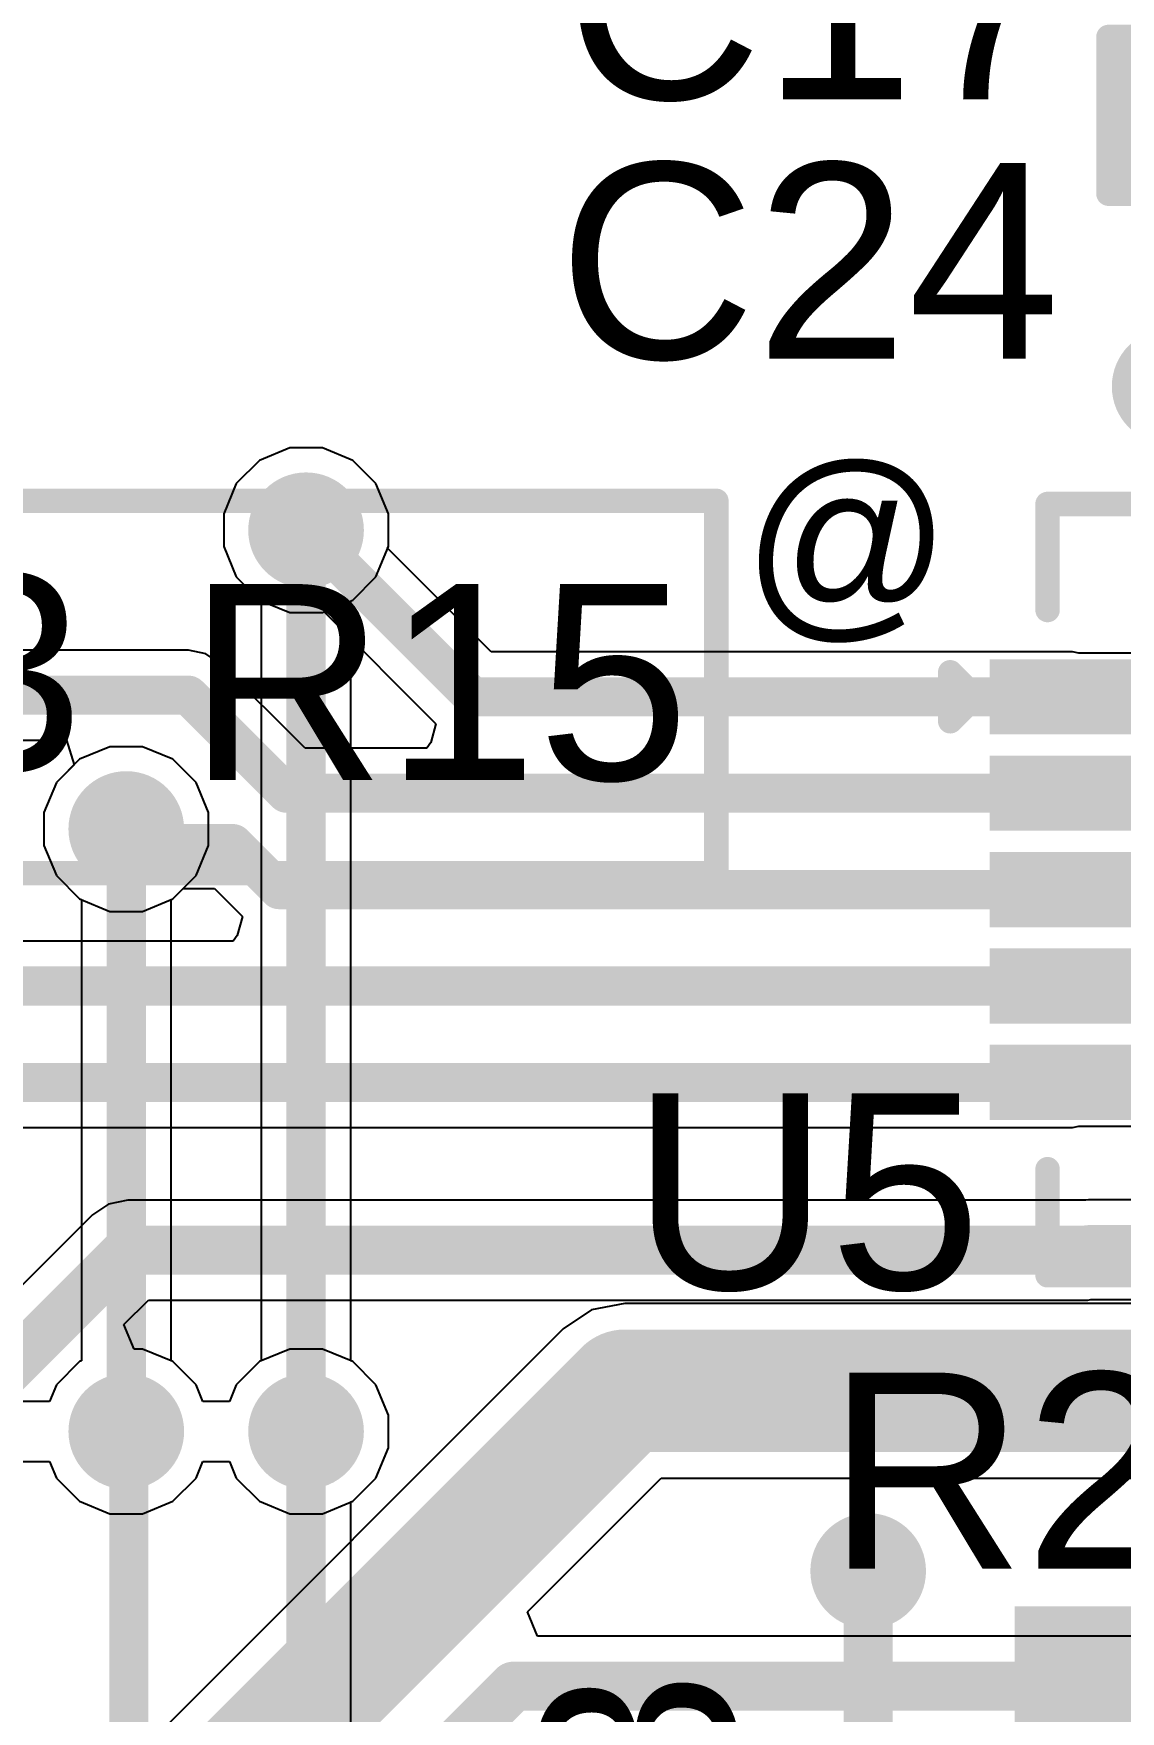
# Model space of a CAD drawing. Header units: millimetres. Extents: x -4.8 to 36.7, y -5.3 to 57.6.
# Drawn here: x 15.48 to 21.12, y 40.79 to 49.49 of the extents above; entities that cross this region are included whole.
import ezdxf

# ---------------------------------------------------------------- set-up
doc = ezdxf.new("R2010")
doc.units = ezdxf.units.MM
for name, color, linetype in [('BottomLayer', 5, 'Continuous'), ('BottomSolder', 6, 'Continuous'), ('PadHoleLayer', 156, 'Continuous'), ('TopLayer', 1, 'Continuous'), ('TopOverlay', 2, 'Continuous'), ('TopPaste', 8, 'Continuous'), ('TopSolder', 216, 'Continuous'), ('ViaHoleLayer', 16, 'Continuous')]:
    doc.layers.add(name, color=color, linetype=linetype)
doc.styles.add('Arial', font='', dxfattribs={"height": 0.2})
doc.styles.get('Arial').set_extended_font_data('Arial')

# ---------------------------------------------------------------- blocks, each defined once
blk = doc.blocks.new('20_QFN__4_4__EP_V___1')
at = {"layer": 'BottomLayer'}
h = blk.add_hatch(color=5, dxfattribs=at)
edge = h.paths.add_edge_path()
edge.add_arc((0, 0.95), 0.2, 0, 360)
h = blk.add_hatch(color=5, dxfattribs=at)
edge = h.paths.add_edge_path()
edge.add_arc((-0.95, 0), 0.2, 0, 360)
h = blk.add_hatch(color=5, dxfattribs=at)
edge = h.paths.add_edge_path()
edge.add_arc((0, 0), 0.2, 0, 360)
h = blk.add_hatch(color=5, dxfattribs=at)
edge = h.paths.add_edge_path()
edge.add_arc((0.95, 0), 0.2, 0, 360)
h = blk.add_hatch(color=5, dxfattribs=at)
edge = h.paths.add_edge_path()
edge.add_arc((0, -0.95), 0.2, 0, 360)
at = {"layer": 'BottomSolder'}
h = blk.add_hatch(color=6, dxfattribs=at)
edge = h.paths.add_edge_path()
edge.add_arc((0, 0.95), 0.3016, 0, 360)
h = blk.add_hatch(color=6, dxfattribs=at)
edge = h.paths.add_edge_path()
edge.add_arc((-0.95, 0), 0.3016, 0, 360)
h = blk.add_hatch(color=6, dxfattribs=at)
edge = h.paths.add_edge_path()
edge.add_arc((0, 0), 0.3016, 0, 360)
h = blk.add_hatch(color=6, dxfattribs=at)
edge = h.paths.add_edge_path()
edge.add_arc((0.95, 0), 0.3016, 0, 360)
h = blk.add_hatch(color=6, dxfattribs=at)
edge = h.paths.add_edge_path()
edge.add_arc((0, -0.95), 0.3016, 0, 360)
at = {"layer": 'PadHoleLayer'}
h = blk.add_hatch(color=156, dxfattribs=at)
edge = h.paths.add_edge_path()
edge.add_arc((0, 0.95), 0.1, 0, 360)
h = blk.add_hatch(color=156, dxfattribs=at)
edge = h.paths.add_edge_path()
edge.add_arc((-0.95, 0), 0.1, 0, 360)
h = blk.add_hatch(color=156, dxfattribs=at)
edge = h.paths.add_edge_path()
edge.add_arc((0, 0), 0.1, 0, 360)
h = blk.add_hatch(color=156, dxfattribs=at)
edge = h.paths.add_edge_path()
edge.add_arc((0.95, 0), 0.1, 0, 360)
h = blk.add_hatch(color=156, dxfattribs=at)
edge = h.paths.add_edge_path()
edge.add_arc((0, -0.95), 0.1, 0, 360)
at = {"layer": 'TopLayer'}
for points in [[(-1.125, 1.51), (-1.125, 2.23), (-0.875, 2.23), (-0.875, 1.51)], [(-0.625, 1.51), (-0.625, 2.23), (-0.375, 2.23), (-0.375, 1.51)], [(-0.125, 1.51), (-0.125, 2.23), (0.125, 2.23), (0.125, 1.51)], [(0.375, 1.51), (0.375, 2.23), (0.625, 2.23), (0.625, 1.51)], [(0.875, 1.51), (0.875, 2.23), (1.125, 2.23), (1.125, 1.51)], [(-1.2, 1.2), (1.2, 1.2), (1.2, -1.2), (-1.2, -1.2)], [(-2.23, 1.125), (-1.51, 1.125), (-1.51, 0.875), (-2.23, 0.875)], [(1.51, 1.125), (2.23, 1.125), (2.23, 0.875), (1.51, 0.875)], [(-2.23, 0.625), (-1.51, 0.625), (-1.51, 0.375), (-2.23, 0.375)], [(1.51, 0.625), (2.23, 0.625), (2.23, 0.375), (1.51, 0.375)], [(-2.23, 0.125), (-1.51, 0.125), (-1.51, -0.125), (-2.23, -0.125)], [(1.51, 0.125), (2.23, 0.125), (2.23, -0.125), (1.51, -0.125)], [(-2.23, -0.375), (-1.51, -0.375), (-1.51, -0.625), (-2.23, -0.625)], [(1.51, -0.375), (2.23, -0.375), (2.23, -0.625), (1.51, -0.625)], [(-2.23, -0.875), (-1.51, -0.875), (-1.51, -1.125), (-2.23, -1.125)], [(1.51, -0.875), (2.23, -0.875), (2.23, -1.125), (1.51, -1.125)], [(-1.125, -2.23), (-1.125, -1.51), (-0.875, -1.51), (-0.875, -2.23)], [(-0.625, -2.23), (-0.625, -1.51), (-0.375, -1.51), (-0.375, -2.23)], [(-0.125, -2.23), (-0.125, -1.51), (0.125, -1.51), (0.125, -2.23)], [(0.375, -2.23), (0.375, -1.51), (0.625, -1.51), (0.625, -2.23)], [(0.875, -2.23), (0.875, -1.51), (1.125, -1.51), (1.125, -2.23)]]:
    blk.add_hatch(color=1, dxfattribs=at).paths.add_polyline_path(points)
at = {"layer": 'TopPaste'}
for points in [[(-1.125, 1.51), (-1.125, 2.23), (-0.875, 2.23), (-0.875, 1.51)], [(-0.625, 1.51), (-0.625, 2.23), (-0.375, 2.23), (-0.375, 1.51)], [(-0.125, 1.51), (-0.125, 2.23), (0.125, 2.23), (0.125, 1.51)], [(0.375, 1.51), (0.375, 2.23), (0.625, 2.23), (0.625, 1.51)], [(0.875, 1.51), (0.875, 2.23), (1.125, 2.23), (1.125, 1.51)], [(-2.23, 1.125), (-1.51, 1.125), (-1.51, 0.875), (-2.23, 0.875)], [(1.51, 1.125), (2.23, 1.125), (2.23, 0.875), (1.51, 0.875)], [(-2.23, 0.625), (-1.51, 0.625), (-1.51, 0.375), (-2.23, 0.375)], [(1.51, 0.625), (2.23, 0.625), (2.23, 0.375), (1.51, 0.375)], [(-2.23, 0.125), (-1.51, 0.125), (-1.51, -0.125), (-2.23, -0.125)], [(1.51, 0.125), (2.23, 0.125), (2.23, -0.125), (1.51, -0.125)], [(-2.23, -0.375), (-1.51, -0.375), (-1.51, -0.625), (-2.23, -0.625)], [(1.51, -0.375), (2.23, -0.375), (2.23, -0.625), (1.51, -0.625)], [(-2.23, -0.875), (-1.51, -0.875), (-1.51, -1.125), (-2.23, -1.125)], [(1.51, -0.875), (2.23, -0.875), (2.23, -1.125), (1.51, -1.125)], [(-1.125, -2.23), (-1.125, -1.51), (-0.875, -1.51), (-0.875, -2.23)], [(-0.625, -2.23), (-0.625, -1.51), (-0.375, -1.51), (-0.375, -2.23)], [(-0.125, -2.23), (-0.125, -1.51), (0.125, -1.51), (0.125, -2.23)], [(0.375, -2.23), (0.375, -1.51), (0.625, -1.51), (0.625, -2.23)], [(0.875, -2.23), (0.875, -1.51), (1.125, -1.51), (1.125, -2.23)]]:
    blk.add_hatch(color=8, dxfattribs=at).paths.add_polyline_path(points)
at = {"layer": 'TopSolder'}
for points in [[(-1.195, 1.44), (-1.195, 2.3), (-0.805, 2.3), (-0.805, 1.44)], [(-0.695, 1.44), (-0.695, 2.3), (-0.305, 2.3), (-0.305, 1.44)], [(-0.195, 1.44), (-0.195, 2.3), (0.195, 2.3), (0.195, 1.44)], [(0.305, 1.44), (0.305, 2.3), (0.695, 2.3), (0.695, 1.44)], [(0.805, 1.44), (0.805, 2.3), (1.195, 2.3), (1.195, 1.44)], [(-1.3016, 1.3016), (1.3016, 1.3016), (1.3016, -1.3016), (-1.3016, -1.3016)], [(-2.3, 1.195), (-1.44, 1.195), (-1.44, 0.805), (-2.3, 0.805)], [(1.44, 1.195), (2.3, 1.195), (2.3, 0.805), (1.44, 0.805)], [(-2.3, 0.695), (-1.44, 0.695), (-1.44, 0.305), (-2.3, 0.305)], [(1.44, 0.695), (2.3, 0.695), (2.3, 0.305), (1.44, 0.305)], [(-2.3, 0.195), (-1.44, 0.195), (-1.44, -0.195), (-2.3, -0.195)], [(1.44, 0.195), (2.3, 0.195), (2.3, -0.195), (1.44, -0.195)], [(-2.3, -0.305), (-1.44, -0.305), (-1.44, -0.695), (-2.3, -0.695)], [(1.44, -0.305), (2.3, -0.305), (2.3, -0.695), (1.44, -0.695)], [(-2.3, -0.805), (-1.44, -0.805), (-1.44, -1.195), (-2.3, -1.195)], [(1.44, -0.805), (2.3, -0.805), (2.3, -1.195), (1.44, -1.195)], [(-1.195, -2.3), (-1.195, -1.44), (-0.805, -1.44), (-0.805, -2.3)], [(-0.695, -2.3), (-0.695, -1.44), (-0.305, -1.44), (-0.305, -2.3)], [(-0.195, -2.3), (-0.195, -1.44), (0.195, -1.44), (0.195, -2.3)], [(0.305, -2.3), (0.305, -1.44), (0.695, -1.44), (0.695, -2.3)], [(0.805, -2.3), (0.805, -1.44), (1.195, -1.44), (1.195, -2.3)]]:
    blk.add_hatch(color=216, dxfattribs=at).paths.add_polyline_path(points)
h = blk.add_hatch(color=216, dxfattribs=at)
edge = h.paths.add_edge_path()
edge.add_arc((0, 0.95), 0.1016, 0, 360)
h = blk.add_hatch(color=216, dxfattribs=at)
edge = h.paths.add_edge_path()
edge.add_arc((-0.95, 0), 0.1016, 0, 360)
h = blk.add_hatch(color=216, dxfattribs=at)
edge = h.paths.add_edge_path()
edge.add_arc((0, 0), 0.1016, 0, 360)
h = blk.add_hatch(color=216, dxfattribs=at)
edge = h.paths.add_edge_path()
edge.add_arc((0.95, 0), 0.1016, 0, 360)
h = blk.add_hatch(color=216, dxfattribs=at)
edge = h.paths.add_edge_path()
edge.add_arc((0, -0.95), 0.1016, 0, 360)
at = {"layer": 'TopOverlay', "const_width": 0.127}
for points in [[(-2, 1.45), (-2, 2)], [(-2, 2), (-1.45, 2)], [(1.45, 2), (2, 2)], [(2, 1.45), (2, 2)], [(-2.505, 1.127), (-2.378, 1)], [(-2.505, 0.873), (-2.505, 1.127)], [(-2.505, 0.873), (-2.378, 1)], [(-2, -2), (-2, -1.45)], [(2, -2), (2, -1.45)], [(-2, -2), (-1.45, -2)], [(1.45, -2), (2, -2)]]:
    blk.add_lwpolyline(points, dxfattribs=at)
at = {"layer": 'TopOverlay', "const_width": 0.0635}
for points in [[(-2.0318, 2, 1), (-1.9683, 2, 1)], [(-2.0318, 2, 1), (-1.9683, 2, 1)], [(-1.4817, 2, 1), (-1.4182, 2, 1)], [(1.4182, 2, 1), (1.4817, 2, 1)], [(1.9683, 2, 1), (2.0318, 2, 1)], [(1.9683, 2, 1), (2.0318, 2, 1)], [(-2.0318, 1.45, 1), (-1.9683, 1.45, 1)], [(1.9683, 1.45, 1), (2.0318, 1.45, 1)], [(-2.5367, 1.127, 1), (-2.4732, 1.127, 1)], [(-2.5367, 1.127, 1), (-2.4732, 1.127, 1)], [(-2.4097, 1, 1), (-2.3462, 1, 1)], [(-2.4097, 1, 1), (-2.3462, 1, 1)], [(-2.5367, 0.873, 1), (-2.4732, 0.873, 1)], [(-2.5367, 0.873, 1), (-2.4732, 0.873, 1)], [(-2.0318, -1.45, 1), (-1.9683, -1.45, 1)], [(1.9683, -1.45, 1), (2.0318, -1.45, 1)], [(-2.0318, -2, 1), (-1.9683, -2, 1)], [(-2.0318, -2, 1), (-1.9683, -2, 1)], [(-1.4817, -2, 1), (-1.4182, -2, 1)], [(1.4182, -2, 1), (1.4817, -2, 1)], [(1.9683, -2, 1), (2.0318, -2, 1)], [(1.9683, -2, 1), (2.0318, -2, 1)]]:
    blk.add_lwpolyline(points, format="xyb", close=True, dxfattribs=at)
blk = doc.blocks.new('SMD3225_4P_2')
at = {"layer": 'TopLayer'}
for points in [[(-1.8, 1.45), (-0.4, 1.45), (-0.4, 0.25), (-1.8, 0.25)], [(0.4, 1.45), (1.8, 1.45), (1.8, 0.25), (0.4, 0.25)], [(-1.8, -0.25), (-0.4, -0.25), (-0.4, -1.45), (-1.8, -1.45)], [(0.4, -0.25), (1.8, -0.25), (1.8, -1.45), (0.4, -1.45)]]:
    blk.add_hatch(color=1, dxfattribs=at).paths.add_polyline_path(points)
at = {"layer": 'TopPaste'}
for points in [[(-1.8, 1.45), (-0.4, 1.45), (-0.4, 0.25), (-1.8, 0.25)], [(0.4, 1.45), (1.8, 1.45), (1.8, 0.25), (0.4, 0.25)], [(-1.8, -0.25), (-0.4, -0.25), (-0.4, -1.45), (-1.8, -1.45)], [(0.4, -0.25), (1.8, -0.25), (1.8, -1.45), (0.4, -1.45)]]:
    blk.add_hatch(color=8, dxfattribs=at).paths.add_polyline_path(points)
at = {"layer": 'TopSolder'}
for points in [[(-1.9016, 1.5516), (-0.2984, 1.5516), (-0.2984, 0.1484), (-1.9016, 0.1484)], [(0.2984, 1.5516), (1.9016, 1.5516), (1.9016, 0.1484), (0.2984, 0.1484)], [(-1.9016, -0.1484), (-0.2984, -0.1484), (-0.2984, -1.5516), (-1.9016, -1.5516)], [(0.2984, -0.1484), (1.9016, -0.1484), (1.9016, -1.5516), (0.2984, -1.5516)]]:
    blk.add_hatch(color=216, dxfattribs=at).paths.add_polyline_path(points)
at = {"layer": 'TopOverlay', "const_width": 0.127}
for points in [[(-0.2032, 1.2954), (0.1778, 1.2954)], [(-1.651, -0.1016), (-1.651, 0.0762)], [(1.651, -0.1016), (1.651, 0.0762)], [(-2.0828, -0.9652), (-2.0828, -0.7112)], [(-2.0828, -0.7112), (-1.9558, -0.8382)], [(-2.0828, -0.9652), (-1.9558, -0.8382)], [(-0.2032, -1.2954), (0.1778, -1.2954)]]:
    blk.add_lwpolyline(points, dxfattribs=at)
at = {"layer": 'TopOverlay', "const_width": 0.0635}
for points in [[(-0.2349, 1.2954, 1), (-0.1714, 1.2954, 1)], [(0.1461, 1.2954, 1), (0.2095, 1.2954, 1)], [(-1.6827, 0.0762, 1), (-1.6193, 0.0762, 1)], [(1.6193, 0.0762, 1), (1.6827, 0.0762, 1)], [(-1.6827, -0.1016, 1), (-1.6193, -0.1016, 1)], [(1.6193, -0.1016, 1), (1.6827, -0.1016, 1)], [(-2.1145, -0.7112, 1), (-2.0511, -0.7112, 1)], [(-2.1145, -0.7112, 1), (-2.0511, -0.7112, 1)], [(-1.9875, -0.8382, 1), (-1.9241, -0.8382, 1)], [(-1.9875, -0.8382, 1), (-1.9241, -0.8382, 1)], [(-2.1145, -0.9652, 1), (-2.0511, -0.9652, 1)], [(-2.1145, -0.9652, 1), (-2.0511, -0.9652, 1)], [(-0.2349, -1.2954, 1), (-0.1714, -1.2954, 1)], [(0.1461, -1.2954, 1), (0.2095, -1.2954, 1)]]:
    blk.add_lwpolyline(points, format="xyb", close=True, dxfattribs=at)
blk = doc.blocks.new('C___0402_33')
at = {"layer": 'TopLayer'}
for points in [[(-0.6985, -0.3175), (-0.6985, 0.3175), (-0.2413, 0.3175), (-0.2413, -0.3175)], [(0.2413, -0.3175), (0.2413, 0.3175), (0.6985, 0.3175), (0.6985, -0.3175)]]:
    blk.add_hatch(color=1, dxfattribs=at).paths.add_polyline_path(points)
at = {"layer": 'TopPaste'}
for points in [[(-0.6985, -0.3175), (-0.6985, 0.3175), (-0.2413, 0.3175), (-0.2413, -0.3175)], [(0.2413, -0.3175), (0.2413, 0.3175), (0.6985, 0.3175), (0.6985, -0.3175)]]:
    blk.add_hatch(color=8, dxfattribs=at).paths.add_polyline_path(points)
at = {"layer": 'TopSolder'}
for points in [[(-0.7585, -0.3775), (-0.7585, 0.3775), (-0.1813, 0.3775), (-0.1813, -0.3775)], [(0.1813, -0.3775), (0.1813, 0.3775), (0.7585, 0.3775), (0.7585, -0.3775)]]:
    blk.add_hatch(color=216, dxfattribs=at).paths.add_polyline_path(points)
at = {"layer": 'TopOverlay', "const_width": 0.127}
for points in [[(-0.7874, -0.4064), (-0.7874, 0.4064)], [(-0.7874, 0.4064), (-0.2794, 0.4064)], [(0.2794, 0.4064), (0.7874, 0.4064)], [(0.7874, -0.4064), (0.7874, 0.4064)], [(-0.7874, -0.4064), (-0.2794, -0.4064)], [(0.2794, -0.4064), (0.7874, -0.4064)]]:
    blk.add_lwpolyline(points, dxfattribs=at)
at = {"layer": 'TopOverlay', "const_width": 0.0635}
for points in [[(-0.8191, 0.4064, 1), (-0.7556, 0.4064, 1)], [(-0.8191, 0.4064, 1), (-0.7556, 0.4064, 1)], [(-0.3111, 0.4064, 1), (-0.2477, 0.4064, 1)], [(0.2477, 0.4064, 1), (0.3111, 0.4064, 1)], [(0.7556, 0.4064, 1), (0.8191, 0.4064, 1)], [(0.7556, 0.4064, 1), (0.8191, 0.4064, 1)], [(-0.8191, -0.4064, 1), (-0.7556, -0.4064, 1)], [(-0.8191, -0.4064, 1), (-0.7556, -0.4064, 1)], [(-0.3111, -0.4064, 1), (-0.2477, -0.4064, 1)], [(0.2477, -0.4064, 1), (0.3111, -0.4064, 1)], [(0.7556, -0.4064, 1), (0.8191, -0.4064, 1)], [(0.7556, -0.4064, 1), (0.8191, -0.4064, 1)]]:
    blk.add_lwpolyline(points, format="xyb", close=True, dxfattribs=at)

msp = doc.modelspace()

# ---------------------------------------------------------------- hatches: boundary and pattern name
at = {"layer": 'BottomLayer'}
h = msp.add_hatch(color=5, dxfattribs=at)
edge = h.paths.add_edge_path()
edge.add_arc((21.3759, 47.6596), 0.3, 0, 360)
h = msp.add_hatch(color=5, dxfattribs=at)
edge = h.paths.add_edge_path()
edge.add_arc((16.8962, 46.9138), 0.3, 0, 360)
h = msp.add_hatch(color=5, dxfattribs=at)
edge = h.paths.add_edge_path()
edge.add_arc((15.9636, 45.3644), 0.3, 0, 360)
h = msp.add_hatch(color=5, dxfattribs=at)
edge = h.paths.add_edge_path()
edge.add_arc((15.9636, 42.2402), 0.3, 0, 360)
h = msp.add_hatch(color=5, dxfattribs=at)
edge = h.paths.add_edge_path()
edge.add_arc((16.8962, 42.2402), 0.3, 0, 360)
h = msp.add_hatch(color=5, dxfattribs=at)
edge = h.paths.add_edge_path()
edge.add_arc((19.812, 41.5163), 0.3, 0, 360)
at = {"layer": 'TopLayer'}
h = msp.add_hatch(color=1, dxfattribs=at)
edge = h.paths.add_edge_path()
edge.add_arc((21.3759, 47.6596), 0.3, 0, 360)
h = msp.add_hatch(color=1, dxfattribs=at)
edge = h.paths.add_edge_path()
edge.add_arc((16.8962, 46.9138), 0.3, 0, 360)
h = msp.add_hatch(color=1, dxfattribs=at)
edge = h.paths.add_edge_path()
edge.add_arc((15.9636, 45.3644), 0.3, 0, 360)
h = msp.add_hatch(color=1, dxfattribs=at)
edge = h.paths.add_edge_path()
edge.add_arc((15.9636, 42.2402), 0.3, 0, 360)
h = msp.add_hatch(color=1, dxfattribs=at)
edge = h.paths.add_edge_path()
edge.add_arc((16.8962, 42.2402), 0.3, 0, 360)
h = msp.add_hatch(color=1, dxfattribs=at)
edge = h.paths.add_edge_path()
edge.add_arc((19.812, 41.5163), 0.3, 0, 360)
at = {"layer": 'ViaHoleLayer'}
h = msp.add_hatch(color=16, dxfattribs=at)
edge = h.paths.add_edge_path()
edge.add_arc((16.8962, 46.9138), 0.15, 0, 360)
h = msp.add_hatch(color=16, dxfattribs=at)
edge = h.paths.add_edge_path()
edge.add_arc((15.9636, 45.3644), 0.15, 0, 360)
h = msp.add_hatch(color=16, dxfattribs=at)
edge = h.paths.add_edge_path()
edge.add_arc((15.9636, 42.2402), 0.15, 0, 360)
h = msp.add_hatch(color=16, dxfattribs=at)
edge = h.paths.add_edge_path()
edge.add_arc((16.8962, 42.2402), 0.15, 0, 360)
h = msp.add_hatch(color=16, dxfattribs=at)
edge = h.paths.add_edge_path()
edge.add_arc((19.812, 41.5163), 0.15, 0, 360)

# ---------------------------------------------------------------- linework, layer by layer
at = {"layer": 'BottomLayer'}
for p, q in [((16.8113, 47.3408), (16.6543, 47.2758)), ((16.9811, 47.3408), (16.8113, 47.3408)), ((17.1381, 47.2758), (16.9811, 47.3408)), ((16.6543, 47.2758), (16.5342, 47.1557)), ((17.2582, 47.1557), (17.1381, 47.2758)), ((16.5342, 47.1557), (16.4692, 46.9987)), ((17.3232, 46.9987), (17.2582, 47.1557)), ((16.4692, 46.9987), (16.4692, 46.8289)), ((17.3232, 46.8289), (17.3232, 46.9987)), ((16.4692, 46.8289), (16.5342, 46.6719)), ((17.2582, 46.6719), (17.3232, 46.8289)), ((16.5342, 46.6719), (16.6543, 46.5518)), ((17.1381, 46.5518), (17.2582, 46.6719)), ((16.6543, 46.5518), (16.6631, 46.5482)), ((16.6631, 46.5482), (16.6631, 42.6058)), ((17.1293, 46.5482), (17.1381, 46.5518)), ((17.1293, 42.6058), (17.1293, 46.5482)), ((15.8787, 45.7914), (15.7218, 45.7264)), ((16.0486, 45.7914), (15.8787, 45.7914)), ((16.2055, 45.7264), (16.0486, 45.7914)), ((15.7218, 45.7264), (15.6016, 45.6063)), ((16.3256, 45.6063), (16.2055, 45.7264)), ((15.6016, 45.6063), (15.5366, 45.4493)), ((16.3906, 45.4493), (16.3256, 45.6063)), ((15.5366, 45.4493), (15.5366, 45.2795)), ((16.3906, 45.2795), (16.3906, 45.4493)), ((15.5366, 45.2795), (15.6016, 45.1225)), ((16.3256, 45.1225), (16.3906, 45.2795)), ((15.6016, 45.1225), (15.7218, 45.0024)), ((16.2055, 45.0024), (16.3256, 45.1225)), ((15.7218, 45.0024), (15.7306, 44.9988)), ((15.7306, 44.9988), (15.7306, 42.6058)), ((16.1967, 44.9988), (16.2055, 45.0024)), ((16.1967, 42.6058), (16.1967, 44.9988)), ((18.5499, 42.9045), (18.3765, 42.87)), ((22.1797, 42.9045), (18.5499, 42.9045)), ((18.5499, 42.9045), (18.5499, 42.9045)), ((18.3765, 42.87), (18.2294, 42.7718)), ((18.2294, 42.7718), (12.6647, 37.207)), ((18.2294, 42.7718), (18.2294, 42.7718)), ((15.7218, 42.6022), (15.6016, 42.4821)), ((15.7306, 42.6058), (15.7218, 42.6022)), ((16.2055, 42.6022), (16.1967, 42.6058)), ((16.3256, 42.4821), (16.2055, 42.6022)), ((16.6543, 42.6022), (16.5342, 42.4821)), ((16.6631, 42.6058), (16.6543, 42.6022)), ((17.1381, 42.6022), (17.1293, 42.6058)), ((17.2582, 42.4821), (17.1381, 42.6022)), ((15.6016, 42.4821), (15.5661, 42.3962)), ((16.3612, 42.3962), (16.3256, 42.4821)), ((16.5342, 42.4821), (16.4986, 42.3962)), ((17.3232, 42.3251), (17.2582, 42.4821)), ((15.5661, 42.3962), (15.4286, 42.3962)), ((16.4986, 42.3962), (16.3612, 42.3962)), ((17.3232, 42.1553), (17.3232, 42.3251)), ((17.2582, 41.9983), (17.3232, 42.1553)), ((15.4286, 42.0842), (15.5661, 42.0842)), ((15.5661, 42.0842), (15.6016, 41.9983)), ((16.3256, 41.9983), (16.3612, 42.0842)), ((16.3612, 42.0842), (16.4986, 42.0842)), ((16.4986, 42.0842), (16.5342, 41.9983)), ((15.6016, 41.9983), (15.7218, 41.8782)), ((16.2055, 41.8782), (16.3256, 41.9983)), ((16.5342, 41.9983), (16.6543, 41.8782)), ((17.1381, 41.8782), (17.2582, 41.9983)), ((18.0449, 41.3054), (18.7376, 41.9981)), ((18.7376, 41.9981), (22.2506, 41.9981)), ((15.7218, 41.8782), (15.8787, 41.8132)), ((16.0486, 41.8132), (16.2055, 41.8782)), ((16.6543, 41.8782), (16.8113, 41.8132)), ((16.9811, 41.8132), (17.1381, 41.8782)), ((15.8787, 41.8132), (16.0486, 41.8132)), ((16.8113, 41.8132), (16.9811, 41.8132)), ((18.0975, 41.1784), (18.0449, 41.3054)), ((23.5401, 41.1784), (18.0975, 41.1784))]:
    msp.add_line(p, q, dxfattribs=at)
for points, const_width in [([(16.8962, 42.2402), (16.8962, 46.9138)], 0.2032), ([(15.9636, 42.2402), (15.9636, 45.3644)], 0.2032), ([(12.8524, 36.7538), (18.5499, 42.4513)], 0.635), ([(18.5499, 42.4513), (22.2506, 42.4513)], 0.635), ([(17.5768, 40.5233), (17.9729, 40.9194)], 0.254), ([(17.9729, 40.9194), (23.6474, 40.9194)], 0.254)]:
    msp.add_lwpolyline(points, dxfattribs=dict(at, const_width=const_width))
for points, const_width in [([(16.8454, 46.9138, 1), (16.947, 46.9138, 1)], 0.1016), ([(15.9128, 45.3644, 1), (16.0144, 45.3644, 1)], 0.1016), ([(18.3911, 42.4513, 1), (18.7086, 42.4513, 1)], 0.3175), ([(18.3911, 42.4513, 1), (18.7086, 42.4513, 1)], 0.3175), ([(15.9128, 42.2402, 1), (16.0144, 42.2402, 1)], 0.1016), ([(16.8454, 42.2402, 1), (16.947, 42.2402, 1)], 0.1016), ([(17.9094, 40.9194, 1), (18.0364, 40.9194, 1)], 0.127), ([(17.9094, 40.9194, 1), (18.0364, 40.9194, 1)], 0.127)]:
    msp.add_lwpolyline(points, format="xyb", close=True, dxfattribs=dict(at, const_width=const_width))
at = {"layer": 'TopLayer'}
for p, q in [((16.8113, 47.3408), (16.6543, 47.2758)), ((16.9811, 47.3408), (16.8113, 47.3408)), ((17.1381, 47.2758), (16.9811, 47.3408)), ((16.6543, 47.2758), (16.5342, 47.1557)), ((17.2582, 47.1557), (17.1381, 47.2758)), ((16.5342, 47.1557), (16.4692, 46.9987)), ((17.3232, 46.9987), (17.2582, 47.1557)), ((16.4692, 46.9987), (16.4692, 46.8289)), ((17.3232, 46.8289), (17.3232, 46.9987)), ((16.4692, 46.8289), (16.5342, 46.6719)), ((17.3195, 46.8201), (17.3232, 46.8289)), ((17.8563, 46.2833), (17.3195, 46.8201)), ((16.5342, 46.6719), (16.6543, 46.5518)), ((16.6543, 46.5518), (16.8113, 46.4868)), ((16.8113, 46.4868), (16.9811, 46.4868)), ((16.9811, 46.4868), (16.9899, 46.4904)), ((16.9899, 46.4904), (17.5701, 45.9103)), ((16.2866, 46.2913), (14.6898, 46.2913)), ((16.3758, 46.2735), (16.2866, 46.2913)), ((16.4514, 46.223), (16.3758, 46.2735)), ((16.8911, 45.7833), (16.4514, 46.223)), ((20.8726, 46.2833), (17.8563, 46.2833)), ((20.9052, 46.2768), (20.8726, 46.2833)), ((21.3342, 46.2768), (20.9052, 46.2768)), ((17.5701, 45.9103), (17.543, 45.8126)), ((14.6898, 45.8251), (15.6535, 45.8251)), ((15.6535, 45.8251), (15.6935, 45.6981)), ((17.5221, 45.7833), (16.8911, 45.7833)), ((17.543, 45.8126), (17.5221, 45.7833)), ((15.6935, 45.6981), (15.6016, 45.6063)), ((15.6016, 45.6063), (15.5366, 45.4493)), ((15.5366, 45.4493), (15.5366, 45.2795)), ((15.5366, 45.2795), (15.6016, 45.1225)), ((15.6016, 45.1225), (15.7218, 45.0024)), ((15.7218, 45.0024), (15.8787, 44.9374)), ((16.0486, 44.9374), (16.2055, 45.0024)), ((16.2055, 45.0024), (16.2585, 45.0554)), ((16.2585, 45.0554), (16.421, 45.0554)), ((16.421, 45.0554), (16.5661, 44.9103)), ((15.8787, 44.9374), (16.0486, 44.9374)), ((16.5661, 44.9103), (16.539, 44.8126)), ((16.5181, 44.7833), (14.0448, 44.7833)), ((16.539, 44.8126), (16.5181, 44.7833)), ((14.2001, 43.8171), (20.8726, 43.8171)), ((20.8726, 43.8171), (20.9052, 43.8236)), ((20.9052, 43.8236), (21.3342, 43.8236)), ((15.9711, 43.4392), (15.872, 43.4195)), ((20.9405, 43.4392), (15.9711, 43.4392)), ((20.955, 43.4421), (20.9405, 43.4392)), ((21.4561, 43.4421), (20.955, 43.4421)), ((15.788, 43.3633), (15.0918, 42.6672)), ((15.872, 43.4195), (15.788, 43.3633)), ((15.9513, 42.7942), (16.0784, 42.9212)), ((16.0784, 42.9212), (20.9521, 42.9212)), ((20.9521, 42.9212), (20.9667, 42.9241)), ((20.9667, 42.9241), (21.4444, 42.9241)), ((16.0039, 42.6672), (15.9513, 42.7942)), ((16.0486, 42.6672), (16.0039, 42.6672)), ((16.2055, 42.6022), (16.0486, 42.6672)), ((16.8113, 42.6672), (16.6543, 42.6022)), ((16.9811, 42.6672), (16.8113, 42.6672)), ((17.1381, 42.6022), (16.9811, 42.6672)), ((16.3256, 42.4821), (16.2055, 42.6022)), ((16.6543, 42.6022), (16.5342, 42.4821)), ((17.2582, 42.4821), (17.1381, 42.6022)), ((16.3612, 42.3962), (16.3256, 42.4821)), ((16.5342, 42.4821), (16.4986, 42.3962)), ((17.3232, 42.3251), (17.2582, 42.4821)), ((16.4986, 42.3962), (16.3612, 42.3962)), ((17.3232, 42.1553), (17.3232, 42.3251)), ((17.2582, 41.9983), (17.3232, 42.1553)), ((17.1381, 41.8782), (17.2582, 41.9983)), ((17.1293, 41.8746), (17.1381, 41.8782)), ((17.1293, 39.7059), (17.1293, 41.8746))]:
    msp.add_line(p, q, dxfattribs=at)
for points, const_width in [([(16.8962, 46.9138), (17.7598, 46.0502)], 0.2032), ([(14.3242, 46.0582), (16.2866, 46.0582)], 0.2032), ([(16.2866, 46.0582), (16.7946, 45.5502)], 0.2032), ([(17.7598, 46.0502), (20.8726, 46.0502)], 0.2032), ([(16.7946, 45.5502), (20.8726, 45.5502)], 0.2032), ([(15.9766, 45.3644), (16.0525, 45.2885)], 0.2032), ([(16.0525, 45.2885), (16.5175, 45.2885)], 0.2032), ([(16.5175, 45.2885), (16.7558, 45.0502)], 0.2032), ([(16.7558, 45.0502), (20.8726, 45.0502)], 0.2032), ([(14.0448, 44.5502), (20.8726, 44.5502)], 0.2032), ([(14.1036, 44.0502), (20.8726, 44.0502)], 0.2032), ([(15.0311, 42.2402), (15.9711, 43.1802)], 0.254), ([(15.9711, 43.1802), (20.9521, 43.1802)], 0.254), ([(20.9521, 43.1802), (20.955, 43.1831)], 0.254), ([(20.955, 43.1831), (21.4561, 43.1831)], 0.254), ([(15.9766, 36.703), (15.9766, 42.2402)], 0.2032), ([(16.8962, 36.8352), (16.8962, 42.2402)], 0.2032), ([(19.812, 40.3225), (19.812, 41.5163)], 0.254)]:
    msp.add_lwpolyline(points, dxfattribs=dict(at, const_width=const_width))
for points, const_width in [([(16.8454, 46.9138, 1), (16.947, 46.9138, 1)], 0.1016), ([(16.2358, 46.0582, 1), (16.3374, 46.0582, 1)], 0.1016), ([(16.2358, 46.0582, 1), (16.3374, 46.0582, 1)], 0.1016), ([(17.709, 46.0502, 1), (17.8106, 46.0502, 1)], 0.1016), ([(17.709, 46.0502, 1), (17.8106, 46.0502, 1)], 0.1016), ([(20.8218, 46.0502, 1), (20.9234, 46.0502, 1)], 0.1016), ([(16.7438, 45.5502, 1), (16.8454, 45.5502, 1)], 0.1016), ([(16.7438, 45.5502, 1), (16.8454, 45.5502, 1)], 0.1016), ([(20.8218, 45.5502, 1), (20.9234, 45.5502, 1)], 0.1016), ([(15.9258, 45.3644, 1), (16.0274, 45.3644, 1)], 0.1016), ([(16.0017, 45.2885, 1), (16.1033, 45.2885, 1)], 0.1016), ([(16.0017, 45.2885, 1), (16.1033, 45.2885, 1)], 0.1016), ([(16.4667, 45.2885, 1), (16.5683, 45.2885, 1)], 0.1016), ([(16.4667, 45.2885, 1), (16.5683, 45.2885, 1)], 0.1016), ([(16.705, 45.0502, 1), (16.8066, 45.0502, 1)], 0.1016), ([(16.705, 45.0502, 1), (16.8066, 45.0502, 1)], 0.1016), ([(20.8218, 45.0502, 1), (20.9234, 45.0502, 1)], 0.1016), ([(20.8218, 44.5502, 1), (20.9234, 44.5502, 1)], 0.1016), ([(20.8218, 44.0502, 1), (20.9234, 44.0502, 1)], 0.1016), ([(15.9076, 43.1802, 1), (16.0346, 43.1802, 1)], 0.127), ([(15.9076, 43.1802, 1), (16.0346, 43.1802, 1)], 0.127), ([(20.8886, 43.1802, 1), (21.0156, 43.1802, 1)], 0.127), ([(20.8886, 43.1802, 1), (21.0156, 43.1802, 1)], 0.127), ([(20.8915, 43.1831, 1), (21.0185, 43.1831, 1)], 0.127), ([(20.8915, 43.1831, 1), (21.0185, 43.1831, 1)], 0.127), ([(15.9258, 42.2402, 1), (16.0274, 42.2402, 1)], 0.1016), ([(16.8454, 42.2402, 1), (16.947, 42.2402, 1)], 0.1016), ([(19.7485, 41.5163, 1), (19.8755, 41.5163, 1)], 0.127)]:
    msp.add_lwpolyline(points, format="xyb", close=True, dxfattribs=dict(at, const_width=const_width))
at = {"layer": 'TopOverlay', "const_width": 0.127}
for points in [[(9.7028, 47.0662), (19.0246, 47.0662)], [(19.0246, 45.1358), (19.0246, 47.0662)], [(9.7028, 45.1358), (19.0246, 45.1358)]]:
    msp.add_lwpolyline(points, dxfattribs=at)
at = {"layer": 'TopOverlay', "const_width": 0.0635}
for points in [[(18.9929, 47.0662, 1), (19.0563, 47.0662, 1)], [(18.9929, 47.0662, 1), (19.0563, 47.0662, 1)], [(18.9929, 45.1358, 1), (19.0563, 45.1358, 1)], [(18.9929, 45.1358, 1), (19.0563, 45.1358, 1)]]:
    msp.add_lwpolyline(points, format="xyb", close=True, dxfattribs=at)

# ---------------------------------------------------------------- block references
for name, p in [('C___0402_33', (21.8458, 49.0658)), ('20_QFN__4_4__EP_V___1', (22.7426, 45.0502)), ('SMD3225_4P_2', (22.4734, 39.7812))]:
    msp.add_blockref(name, p)

# ---------------------------------------------------------------- texts
at = {"layer": 'TopOverlay', "style": 'Arial'}
for s, p in [('C17', (18.2376, 49.1492)), ('C24', (18.2038, 47.803)), ('L3', (14.165, 45.6694)), ('R15', (16.2818, 45.6186)), ('U5', (18.5846, 42.977)), ('R20', (19.5979, 41.5292))]:
    msp.add_text(s, height=1.016, dxfattribs=at).set_placement(p)
for s, height, rotation, p in [('@', 0.762, 360, (19.1614, 46.4833)), ('C23', 1.016, 90, (19.126, 38.3968))]:
    msp.add_text(s, height=height, rotation=rotation, dxfattribs=at).set_placement(p)

doc.saveas('drawing.dxf')
